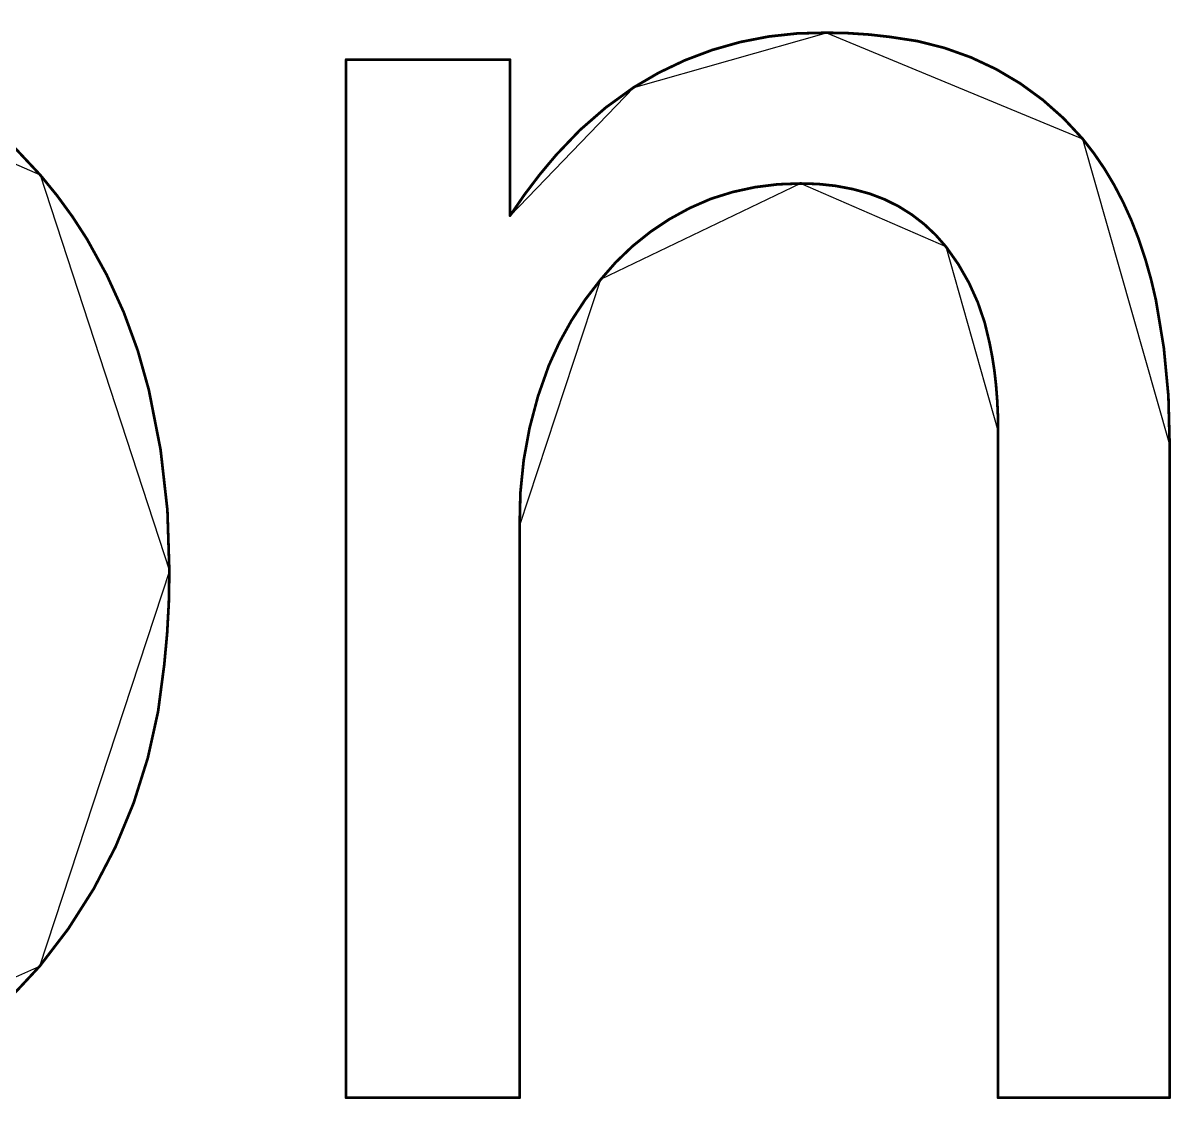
# Model space of a CAD drawing. Header units: inches. Extents: x 0 to 35.2, y -0.7 to 15.9.
# Drawn here: x 31.2307 to 31.442, y -0.1063 to 0.0953 of the extents above; entities that cross this region are included whole.
import ezdxf

# ---------------------------------------------------------------- set-up
doc = ezdxf.new("R2010")
doc.units = ezdxf.units.IN
doc.header["$MEASUREMENT"] = 0
doc.layers.add('Board Outline', color=216, linetype='Continuous')

msp = doc.modelspace()

# ---------------------------------------------------------------- linework, layer by layer
at = {"layer": 'Board Outline'}
for p, q in [((31.17092, 0.09505), (31.2339, 0.06738)), ((31.34312, 0.0835), (31.37859, 0.09355)), ((31.37859, 0.09355), (31.42571, 0.07405)), ((31.29019, -0.1024), (31.29019, 0.08859)), ((31.29019, 0.08859), (31.32035, 0.08859)), ((31.32035, 0.08859), (31.32035, 0.05988)), ((31.32035, 0.05988), (31.34312, 0.0835)), ((31.42571, 0.07405), (31.44173, 0.01779)), ((31.2339, 0.06738), (31.25766, -0.00547)), ((31.3738, 0.06581), (31.33702, 0.04812)), ((31.4006, 0.05414), (31.3738, 0.06581)), ((31.41017, 0.02028), (31.4006, 0.05414)), ((31.33702, 0.04812), (31.32212, 0.00291)), ((31.41017, -0.1024), (31.41017, 0.02028)), ((31.44173, 0.01779), (31.44173, -0.1024)), ((31.32212, 0.00291), (31.32212, -0.1024)), ((31.25766, -0.00547), (31.23378, -0.07823)), ((31.23378, -0.07823), (31.171, -0.10603)), ((31.32212, -0.1024), (31.29019, -0.1024)), ((31.44173, -0.1024), (31.41017, -0.1024))]:
    msp.add_line(p, q, dxfattribs=at)
for points in [[(31.17092, 0.09505, 0.0005, 0.0005, -0.228616), (31.2339, 0.06738, 0.0005, 0.0005, 0)], [(31.34312, 0.0835, 0.0005, 0.0005, -0.148352), (31.37859, 0.09355, 0.0005, 0.0005, 0)], [(31.37859, 0.09355, 0.0005, 0.0005, -0.034701), (31.39028, 0.09278, 0.0005, 0.0005, 0)], [(31.39028, 0.09278, 0.0005, 0.0005, -0.193349), (31.42571, 0.07405, 0.0005, 0.0005, 0)], [(31.29019, 0.08859, 0.0005, 0.0005, 0), (31.32035, 0.08859, 0.0005, 0.0005, 0)], [(31.29019, -0.1024, 0.0005, 0.0005, 0), (31.29019, 0.08859, 0.0005, 0.0005, 0)], [(31.32035, 0.05988, 0.0005, 0.0005, 0), (31.32035, 0.08859, 0.0005, 0.0005, 0)], [(31.32883, 0.07105, 0.0005, 0.0005, -0.068721), (31.34312, 0.0835, 0.0005, 0.0005, 0)], [(31.42571, 0.07405, 0.0005, 0.0005, -0.045515), (31.43152, 0.06554, 0.0005, 0.0005, 0)], [(31.32035, 0.05988, 0.0005, 0.0005, -0.036093), (31.32883, 0.07105, 0.0005, 0.0005, 0)], [(31.2339, 0.06738, 0.0005, 0.0005, -0.041223), (31.24249, 0.0556, 0.0005, 0.0005, 0)], [(31.35731, 0.06299, 0.0005, 0.0005, -0.08892), (31.3738, 0.06581, 0.0005, 0.0005, 0)], [(31.3738, 0.06581, 0.0005, 0.0005, -0.079444), (31.38654, 0.06393, 0.0005, 0.0005, 0)], [(31.43152, 0.06554, 0.0005, 0.0005, -0.040589), (31.43601, 0.05565, 0.0005, 0.0005, 0)], [(31.38654, 0.06393, 0.0005, 0.0005, -0.148006), (31.4006, 0.05414, 0.0005, 0.0005, 0)], [(31.33702, 0.04812, 0.0005, 0.0005, -0.133116), (31.35731, 0.06299, 0.0005, 0.0005, 0)], [(31.24249, 0.0556, 0.0005, 0.0005, -0.076784), (31.25389, 0.02782, 0.0005, 0.0005, 0)], [(31.43601, 0.05565, 0.0005, 0.0005, -0.034602), (31.4392, 0.04439, 0.0005, 0.0005, 0)], [(31.4006, 0.05414, 0.0005, 0.0005, -0.118892), (31.40861, 0.03641, 0.0005, 0.0005, 0)], [(31.3275, 0.03235, 0.0005, 0.0005, -0.076125), (31.33702, 0.04812, 0.0005, 0.0005, 0)], [(31.4392, 0.04439, 0.0005, 0.0005, -0.052264), (31.44173, 0.01779, 0.0005, 0.0005, 0)], [(31.40861, 0.03641, 0.0005, 0.0005, -0.02887), (31.40978, 0.02878, 0.0005, 0.0005, 0)], [(31.32212, 0.00291, 0.0005, 0.0005, -0.099043), (31.3275, 0.03235, 0.0005, 0.0005, 0)], [(31.25389, 0.02782, 0.0005, 0.0005, -0.060925), (31.25766, -0.00547, 0.0005, 0.0005, 0)], [(31.40978, 0.02878, 0.0005, 0.0005, -0.024163), (31.41017, 0.02028, 0.0005, 0.0005, 0)], [(31.41017, -0.1024, 0.0005, 0.0005, 0), (31.41017, 0.02028, 0.0005, 0.0005, 0)], [(31.44173, -0.1024, 0.0005, 0.0005, 0), (31.44173, 0.01779, 0.0005, 0.0005, 0)], [(31.32212, -0.1024, 0.0005, 0.0005, 0), (31.32212, 0.00291, 0.0005, 0.0005, 0)], [(31.25766, -0.00547, 0.0005, 0.0005, -0.028611), (31.25672, -0.02274, 0.0005, 0.0005, 0)], [(31.25672, -0.02274, 0.0005, 0.0005, -0.153513), (31.23378, -0.07823, 0.0005, 0.0005, 0)], [(31.23378, -0.07823, 0.0005, 0.0005, -0.228253), (31.171, -0.10603, 0.0005, 0.0005, 0)], [(31.29019, -0.1024, 0.0005, 0.0005, 0), (31.29245, -0.1024, 0.0005, 0.0005, 0)], [(31.29245, -0.1024, 0.0005, 0.0005, 0), (31.32212, -0.1024, 0.0005, 0.0005, 0)], [(31.41017, -0.1024, 0.0005, 0.0005, 0), (31.44173, -0.1024, 0.0005, 0.0005, 0)]]:
    msp.add_lwpolyline(points, format="xyseb", dxfattribs=at)
for points in [[(31.37847, 0.09355, 0.00025, 0.00025, 1), (31.37872, 0.09355, 0.00025, 0.00025, 1)], [(31.37847, 0.09355, 0.00025, 0.00025, 1), (31.37872, 0.09355, 0.00025, 0.00025, 1)], [(31.39015, 0.09278, 0.00025, 0.00025, 1), (31.3904, 0.09278, 0.00025, 0.00025, 1)], [(31.39015, 0.09278, 0.00025, 0.00025, 1), (31.3904, 0.09278, 0.00025, 0.00025, 1)], [(31.29006, 0.08859, 0.00025, 0.00025, 1), (31.29031, 0.08859, 0.00025, 0.00025, 1)], [(31.29006, 0.08859, 0.00025, 0.00025, 1), (31.29031, 0.08859, 0.00025, 0.00025, 1)], [(31.32023, 0.08859, 0.00025, 0.00025, 1), (31.32048, 0.08859, 0.00025, 0.00025, 1)], [(31.32023, 0.08859, 0.00025, 0.00025, 1), (31.32048, 0.08859, 0.00025, 0.00025, 1)], [(31.343, 0.0835, 0.00025, 0.00025, 1), (31.34325, 0.0835, 0.00025, 0.00025, 1)], [(31.343, 0.0835, 0.00025, 0.00025, 1), (31.34325, 0.0835, 0.00025, 0.00025, 1)], [(31.42558, 0.07405, 0.00025, 0.00025, 1), (31.42583, 0.07405, 0.00025, 0.00025, 1)], [(31.42558, 0.07405, 0.00025, 0.00025, 1), (31.42583, 0.07405, 0.00025, 0.00025, 1)], [(31.32871, 0.07105, 0.00025, 0.00025, 1), (31.32896, 0.07105, 0.00025, 0.00025, 1)], [(31.32871, 0.07105, 0.00025, 0.00025, 1), (31.32896, 0.07105, 0.00025, 0.00025, 1)], [(31.23377, 0.06738, 0.00025, 0.00025, 1), (31.23402, 0.06738, 0.00025, 0.00025, 1)], [(31.23377, 0.06738, 0.00025, 0.00025, 1), (31.23402, 0.06738, 0.00025, 0.00025, 1)], [(31.37367, 0.06581, 0.00025, 0.00025, 1), (31.37392, 0.06581, 0.00025, 0.00025, 1)], [(31.37367, 0.06581, 0.00025, 0.00025, 1), (31.37392, 0.06581, 0.00025, 0.00025, 1)], [(31.4314, 0.06554, 0.00025, 0.00025, 1), (31.43165, 0.06554, 0.00025, 0.00025, 1)], [(31.4314, 0.06554, 0.00025, 0.00025, 1), (31.43165, 0.06554, 0.00025, 0.00025, 1)], [(31.38641, 0.06393, 0.00025, 0.00025, 1), (31.38666, 0.06393, 0.00025, 0.00025, 1)], [(31.38641, 0.06393, 0.00025, 0.00025, 1), (31.38666, 0.06393, 0.00025, 0.00025, 1)], [(31.35719, 0.06299, 0.00025, 0.00025, 1), (31.35744, 0.06299, 0.00025, 0.00025, 1)], [(31.35719, 0.06299, 0.00025, 0.00025, 1), (31.35744, 0.06299, 0.00025, 0.00025, 1)], [(31.32023, 0.05988, 0.00025, 0.00025, 1), (31.32048, 0.05988, 0.00025, 0.00025, 1)], [(31.32023, 0.05988, 0.00025, 0.00025, 1), (31.32048, 0.05988, 0.00025, 0.00025, 1)], [(31.24236, 0.0556, 0.00025, 0.00025, 1), (31.24261, 0.0556, 0.00025, 0.00025, 1)], [(31.24236, 0.0556, 0.00025, 0.00025, 1), (31.24261, 0.0556, 0.00025, 0.00025, 1)], [(31.43589, 0.05565, 0.00025, 0.00025, 1), (31.43614, 0.05565, 0.00025, 0.00025, 1)], [(31.43589, 0.05565, 0.00025, 0.00025, 1), (31.43614, 0.05565, 0.00025, 0.00025, 1)], [(31.40047, 0.05414, 0.00025, 0.00025, 1), (31.40072, 0.05414, 0.00025, 0.00025, 1)], [(31.40047, 0.05414, 0.00025, 0.00025, 1), (31.40072, 0.05414, 0.00025, 0.00025, 1)], [(31.3369, 0.04812, 0.00025, 0.00025, 1), (31.33715, 0.04812, 0.00025, 0.00025, 1)], [(31.3369, 0.04812, 0.00025, 0.00025, 1), (31.33715, 0.04812, 0.00025, 0.00025, 1)], [(31.43908, 0.04439, 0.00025, 0.00025, 1), (31.43933, 0.04439, 0.00025, 0.00025, 1)], [(31.43908, 0.04439, 0.00025, 0.00025, 1), (31.43933, 0.04439, 0.00025, 0.00025, 1)], [(31.40848, 0.03641, 0.00025, 0.00025, 1), (31.40873, 0.03641, 0.00025, 0.00025, 1)], [(31.40848, 0.03641, 0.00025, 0.00025, 1), (31.40873, 0.03641, 0.00025, 0.00025, 1)], [(31.32738, 0.03235, 0.00025, 0.00025, 1), (31.32763, 0.03235, 0.00025, 0.00025, 1)], [(31.32738, 0.03235, 0.00025, 0.00025, 1), (31.32763, 0.03235, 0.00025, 0.00025, 1)], [(31.25376, 0.02782, 0.00025, 0.00025, 1), (31.25401, 0.02782, 0.00025, 0.00025, 1)], [(31.25376, 0.02782, 0.00025, 0.00025, 1), (31.25401, 0.02782, 0.00025, 0.00025, 1)], [(31.40965, 0.02878, 0.00025, 0.00025, 1), (31.4099, 0.02878, 0.00025, 0.00025, 1)], [(31.40965, 0.02878, 0.00025, 0.00025, 1), (31.4099, 0.02878, 0.00025, 0.00025, 1)], [(31.41004, 0.02028, 0.00025, 0.00025, 1), (31.41029, 0.02028, 0.00025, 0.00025, 1)], [(31.41004, 0.02028, 0.00025, 0.00025, 1), (31.41029, 0.02028, 0.00025, 0.00025, 1)], [(31.44161, 0.01779, 0.00025, 0.00025, 1), (31.44186, 0.01779, 0.00025, 0.00025, 1)], [(31.44161, 0.01779, 0.00025, 0.00025, 1), (31.44186, 0.01779, 0.00025, 0.00025, 1)], [(31.322, 0.00291, 0.00025, 0.00025, 1), (31.32225, 0.00291, 0.00025, 0.00025, 1)], [(31.322, 0.00291, 0.00025, 0.00025, 1), (31.32225, 0.00291, 0.00025, 0.00025, 1)], [(31.25753, -0.00547, 0.00025, 0.00025, 1), (31.25778, -0.00547, 0.00025, 0.00025, 1)], [(31.25753, -0.00547, 0.00025, 0.00025, 1), (31.25778, -0.00547, 0.00025, 0.00025, 1)], [(31.25659, -0.02274, 0.00025, 0.00025, 1), (31.25684, -0.02274, 0.00025, 0.00025, 1)], [(31.25659, -0.02274, 0.00025, 0.00025, 1), (31.25684, -0.02274, 0.00025, 0.00025, 1)], [(31.23366, -0.07823, 0.00025, 0.00025, 1), (31.23391, -0.07823, 0.00025, 0.00025, 1)], [(31.23366, -0.07823, 0.00025, 0.00025, 1), (31.23391, -0.07823, 0.00025, 0.00025, 1)], [(31.29006, -0.1024, 0.00025, 0.00025, 1), (31.29031, -0.1024, 0.00025, 0.00025, 1)], [(31.29006, -0.1024, 0.00025, 0.00025, 1), (31.29031, -0.1024, 0.00025, 0.00025, 1)], [(31.29232, -0.1024, 0.00025, 0.00025, 1), (31.29257, -0.1024, 0.00025, 0.00025, 1)], [(31.29232, -0.1024, 0.00025, 0.00025, 1), (31.29257, -0.1024, 0.00025, 0.00025, 1)], [(31.322, -0.1024, 0.00025, 0.00025, 1), (31.32225, -0.1024, 0.00025, 0.00025, 1)], [(31.322, -0.1024, 0.00025, 0.00025, 1), (31.32225, -0.1024, 0.00025, 0.00025, 1)], [(31.41004, -0.1024, 0.00025, 0.00025, 1), (31.41029, -0.1024, 0.00025, 0.00025, 1)], [(31.41004, -0.1024, 0.00025, 0.00025, 1), (31.41029, -0.1024, 0.00025, 0.00025, 1)], [(31.44161, -0.1024, 0.00025, 0.00025, 1), (31.44186, -0.1024, 0.00025, 0.00025, 1)], [(31.44161, -0.1024, 0.00025, 0.00025, 1), (31.44186, -0.1024, 0.00025, 0.00025, 1)]]:
    msp.add_lwpolyline(points, format="xyseb", close=True, dxfattribs=at)

doc.saveas('drawing.dxf')
